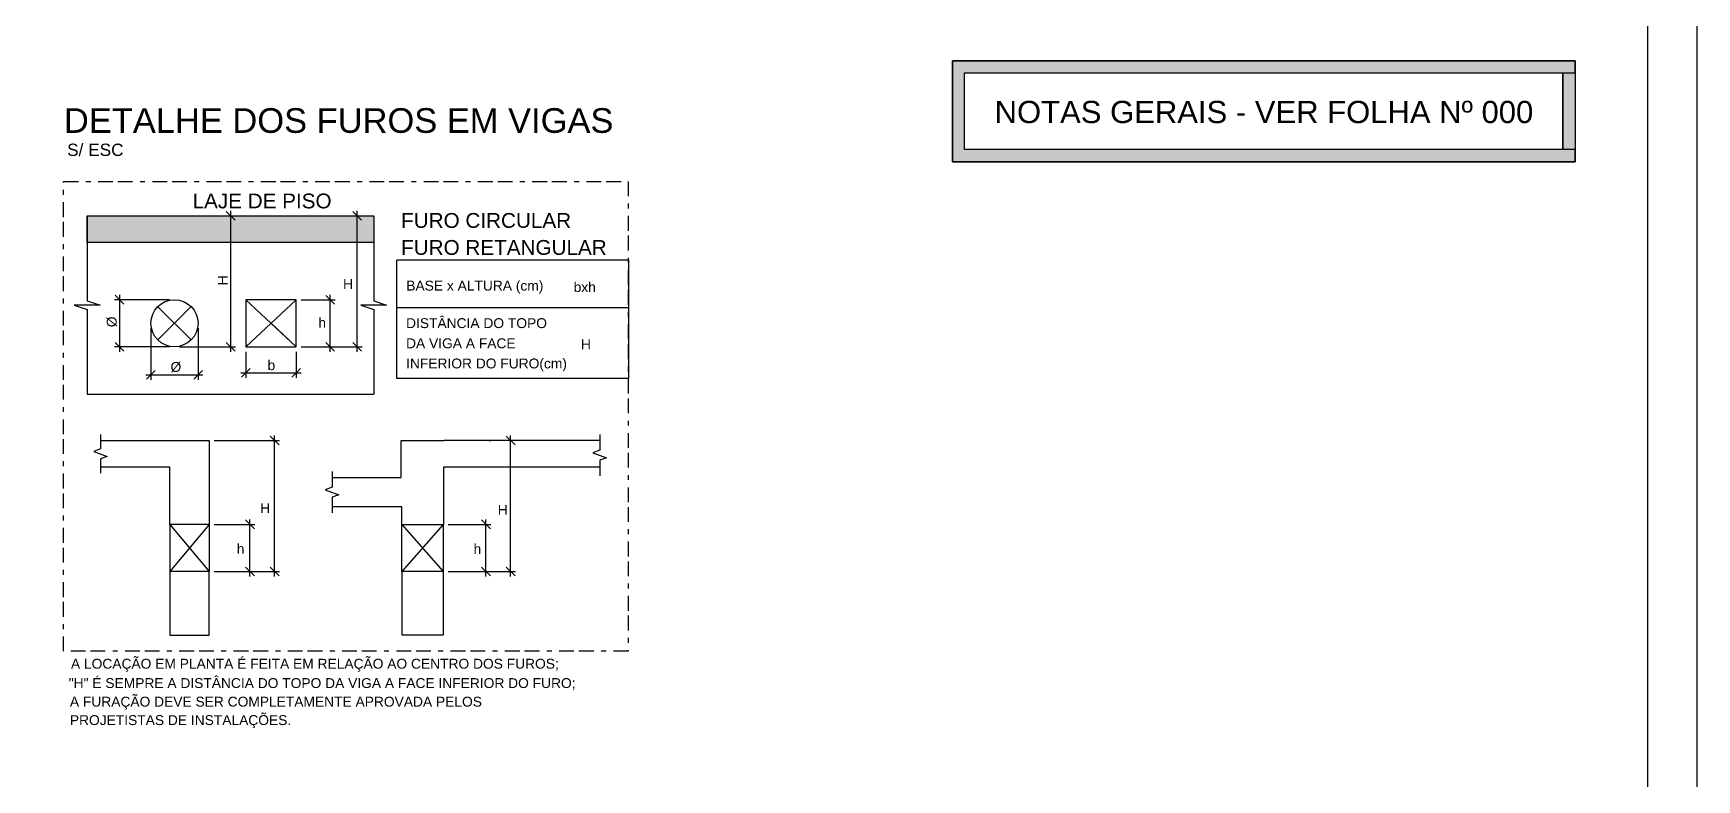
# Model space of a CAD drawing. Extents: x 0 to 119, y 0 to 84.
# Drawn here: x 85.18 to 118.9, y 39.55 to 54.67 of the extents above; entities that cross this region are included whole.
import ezdxf

# ---------------------------------------------------------------- set-up
doc = ezdxf.new("R2010")
doc.units = 0
doc.linetypes.add('ESTILO_TQS_0003', pattern=[0.92, 0.3, -0.15, 0.02, -0.15, 0.3])
for name, color, linetype in [('1', 1, 'CONTINUOUS'), ('2', 2, 'CONTINUOUS'), ('3', 3, 'CONTINUOUS'), ('4', 4, 'CONTINUOUS'), ('5', 5, 'CONTINUOUS'), ('7', 7, 'CONTINUOUS'), ('8', 8, 'CONTINUOUS')]:
    doc.layers.add(name, color=color, linetype=linetype)
doc.styles.add('TQS_ARIAL', font='arial.ttf')

msp = doc.modelspace()

# ---------------------------------------------------------------- linework, layer by layer
at = {"layer": '1', "linetype": 'CONTINUOUS'}
for p, q in [((88.21033, 50.97222), (89.284598, 50.97222)), ((89.272986, 50.883832), (89.096209, 51.060608)), ((89.184598, 48.218887), (89.184598, 51.07222)), ((90.824149, 50.971556), (91.8491, 50.971556)), ((91.837488, 50.883168), (91.660711, 51.059944)), ((91.7491, 48.218223), (91.7491, 51.071556)), ((97.254494, 50.076352), (92.550814, 50.076352)), ((92.550814, 47.680387), (92.550814, 50.076352)), ((97.254494, 47.680387), (97.254494, 50.076352)), ((87.945395, 49.273905), (86.832802, 49.273905)), ((86.844414, 49.362294), (87.02119, 49.185517)), ((86.932802, 49.373905), (86.932802, 48.218887)), ((90.614291, 49.273242), (91.301505, 49.273242)), ((90.614291, 49.273242), (91.301505, 49.273242)), ((91.289894, 49.184853), (91.113117, 49.36163)), ((91.201505, 48.218223), (91.201505, 49.373242)), ((87.710242, 48.461244), (88.381876, 49.132877)), ((87.710242, 49.131549), (88.381876, 48.459916)), ((97.254494, 49.110516), (92.550814, 49.110516)), ((87.567886, 48.696396), (87.567886, 47.651096)), ((88.522904, 48.696396), (88.522904, 47.651096)), ((87.945395, 48.318887), (86.832802, 48.318887)), ((86.844414, 48.407276), (87.02119, 48.230499)), ((88.145395, 48.318887), (89.284598, 48.318887)), ((89.272986, 48.230499), (89.096209, 48.407276)), ((89.49227, 48.218223), (89.49227, 47.690637)), ((90.514291, 48.218223), (90.514291, 47.690637)), ((90.614291, 48.318223), (91.8491, 48.318243)), ((91.289894, 48.229835), (91.113117, 48.406612)), ((91.837488, 48.229855), (91.660711, 48.406631)), ((89.403881, 47.702249), (89.580658, 47.879026)), ((90.425903, 47.702249), (90.60268, 47.879026)), ((87.467886, 47.751096), (88.622904, 47.751096)), ((87.479498, 47.662708), (87.656274, 47.839485)), ((88.434516, 47.662708), (88.611292, 47.839485)), ((89.39227, 47.790637), (90.614291, 47.790637)), ((97.254494, 47.680387), (92.550814, 47.680387)), ((86.545886, 46.540069), (86.545886, 46.249111)), ((96.664764, 46.540069), (96.664764, 46.2228)), ((86.545886, 46.249111), (86.408512, 46.199111)), ((86.408512, 46.199111), (86.68326, 46.099111)), ((88.848508, 46.420069), (90.176257, 46.420069)), ((90.164645, 46.331681), (89.987868, 46.508457)), ((90.076257, 43.666736), (90.076257, 46.520069)), ((94.418513, 46.420069), (94.459531, 46.420069)), ((94.947919, 46.331681), (94.771142, 46.508457)), ((94.859531, 43.666736), (94.859531, 46.520069)), ((96.664764, 46.2228), (96.52739, 46.1728)), ((86.68326, 46.099111), (86.545886, 46.049111)), ((86.545886, 46.049111), (86.545886, 45.758154)), ((96.52739, 46.1728), (96.802138, 46.0728)), ((96.802138, 46.0728), (96.664764, 46.0228)), ((96.664764, 46.0228), (96.664764, 45.70553)), ((91.239497, 45.78985), (91.239497, 45.47258)), ((91.239497, 45.47258), (91.102123, 45.42258)), ((91.102123, 45.42258), (91.376871, 45.32258)), ((91.376871, 45.32258), (91.239497, 45.27258)), ((91.239497, 45.27258), (91.239497, 44.955311)), ((87.948508, 44.721755), (87.948508, 43.766736)), ((87.948508, 44.721755), (88.748508, 43.766736)), ((88.748508, 44.721755), (87.948508, 43.766736)), ((88.748508, 44.721755), (88.748508, 43.766736)), ((88.848508, 44.721755), (89.676257, 44.721755)), ((88.848508, 44.721755), (89.676257, 44.721755)), ((89.664645, 44.633366), (89.487868, 44.810143)), ((89.664645, 44.633366), (89.487868, 44.810143)), ((89.576257, 43.666736), (89.576257, 44.821755)), ((92.654756, 44.721755), (93.49378, 43.766736)), ((93.49378, 44.721755), (92.654756, 43.766736)), ((92.654756, 43.766736), (92.654756, 44.721755)), ((93.49378, 44.721755), (93.49378, 43.766736)), ((93.59378, 44.721755), (94.459531, 44.721755)), ((93.59378, 44.721755), (94.459531, 44.721755)), ((94.447919, 44.633366), (94.271142, 44.810143)), ((94.447919, 44.633366), (94.271142, 44.810143)), ((94.359531, 43.666736), (94.359531, 44.821755)), ((89.664645, 43.678348), (89.487868, 43.855125)), ((90.164645, 43.678348), (89.987868, 43.855125)), ((94.447919, 43.678348), (94.271142, 43.855125)), ((94.947919, 43.678348), (94.771142, 43.855125)), ((88.848508, 43.766736), (90.176257, 43.766736)), ((93.59378, 43.766736), (94.959531, 43.766736))]:
    msp.add_line(p, q, dxfattribs=at)
for points in [[(44.900085, 84.100046), (63.400085, 84.100046), (63.400085, 83.100046), (63.400085, 84.100046), (81.900085, 84.100046), (81.900085, 83.100046), (81.900085, 84.100046), (100.400085, 84.100046), (100.400085, 83.100046), (100.400085, 84.100046), (118.900085, 84.100046), (118.900085, 59.400046), (117.900085, 59.400046), (118.900085, 59.400046), (118.900085, 29.700046)], [(103.811942, 54.115483), (103.811942, 52.067957), (116.432923, 52.067957), (116.432923, 52.316097), (104.060024, 52.316097), (104.060024, 53.867402), (116.432923, 53.867402), (116.432923, 54.115483), (103.811942, 54.115483)], [(116.184842, 53.867402), (116.432923, 53.867402), (116.432923, 52.316097), (116.184842, 52.316097), (116.184842, 53.867402)], [(86.27561, 50.971556), (86.27561, 49.25305), (86.537861, 49.165634), (86.01336, 49.165634), (86.27561, 49.078217), (86.27561, 47.359711)], [(92.083243, 50.971556), (92.083243, 49.25305), (92.345493, 49.165634), (91.820992, 49.165634), (92.083243, 49.078217), (92.083243, 47.359711)], [(89.49227, 49.273242), (90.514291, 48.318223), (90.003281, 48.795732), (90.514291, 49.273242), (89.49227, 48.318223)]]:
    msp.add_lwpolyline(points, dxfattribs=at)
for points in [[(116.432923, 54.115483), (103.811942, 54.115483), (104.060024, 53.867402)], [(104.060024, 53.867402), (103.811942, 54.115483), (104.060024, 52.316097)], [(103.811942, 54.115483), (103.811942, 52.067957), (104.060024, 52.316097)], [(116.432923, 53.867402), (116.432923, 54.115483), (104.060024, 53.867402)], [(116.184842, 53.867402), (116.432923, 53.867402), (116.432923, 52.316097)], [(116.184842, 53.867402), (116.432923, 52.316097), (116.184842, 52.316097)], [(116.184842, 53.867402), (116.184842, 52.316097), (116.184842, 53.867402)], [(104.060024, 52.316097), (103.811942, 52.067957), (116.432923, 52.067957)], [(116.432923, 52.067957), (116.432923, 52.316097), (104.060024, 52.316097)]]:
    msp.add_solid(points, dxfattribs=at)
at = {"layer": '2', "linetype": 'CONTINUOUS'}
for p, q in [((88.11033, 50.97222), (88.11033, 50.97222)), ((90.724149, 50.971556), (90.724149, 50.971556)), ((88.045395, 49.273905), (88.045395, 49.273905)), ((90.514291, 49.273242), (90.514291, 49.273242)), ((90.514291, 49.273242), (90.514291, 49.273242)), ((87.567886, 48.796396), (87.567886, 48.796396)), ((88.522904, 48.796396), (88.522904, 48.796396)), ((88.045395, 48.318887), (88.045395, 48.318887)), ((88.045395, 48.318887), (88.045395, 48.318887)), ((89.49227, 48.318223), (89.49227, 48.318223)), ((90.514291, 48.318223), (90.514291, 48.318223)), ((90.514291, 48.318223), (90.514291, 48.318223)), ((88.748508, 46.420069), (88.748508, 46.420069)), ((94.318513, 46.420069), (94.318513, 46.420069)), ((88.748508, 44.721755), (88.748508, 44.721755)), ((88.748508, 44.721755), (88.748508, 44.721755)), ((93.49378, 44.721755), (93.49378, 44.721755)), ((93.49378, 44.721755), (93.49378, 44.721755)), ((88.748508, 43.766736), (88.748508, 43.766736)), ((93.49378, 43.766736), (93.49378, 43.766736))]:
    msp.add_line(p, q, dxfattribs=at)
for points in [[(103.811942, 54.115483), (116.432923, 54.115483), (116.432923, 52.067957), (103.811942, 52.067957), (103.811942, 54.115483)], [(103.811942, 54.115483), (116.432923, 54.115483), (116.432923, 52.067957), (103.811942, 52.067957), (103.811942, 54.115483)], [(104.060024, 53.867402), (116.184842, 53.867402), (116.184842, 52.316039), (104.060024, 52.316039), (104.060024, 53.867402)]]:
    msp.add_lwpolyline(points, dxfattribs=at)
at = {"layer": '2', "linetype": 'ESTILO_TQS_0003'}
msp.add_lwpolyline([(85.797096, 51.671631), (97.243158, 51.671631), (97.243158, 42.149122), (85.797096, 42.149122), (85.797096, 51.671631)], dxfattribs=at)
at = {"layer": '3', "linetype": 'CONTINUOUS'}
for p, q in [((86.27561, 47.359711), (92.083243, 47.359711)), ((86.545886, 46.420069), (88.748508, 46.420069)), ((88.748508, 46.420069), (88.748508, 44.721755)), ((92.639497, 45.66985), (92.639497, 46.420069)), ((92.639497, 46.420069), (93.507958, 46.420069)), ((96.664764, 46.420069), (93.507958, 46.420069)), ((87.948508, 45.878154), (86.548508, 45.878154)), ((87.948508, 44.721755), (87.948508, 45.878154)), ((96.652623, 45.878154), (93.495812, 45.878154)), ((93.495812, 45.878154), (93.495812, 44.721755)), ((91.239497, 45.66985), (92.639497, 45.66985)), ((92.654756, 45.075311), (91.239497, 45.075311)), ((92.654756, 44.721755), (92.654756, 45.075311)), ((88.748508, 44.721755), (87.948508, 44.721755)), ((92.654756, 44.721755), (93.49378, 44.721755)), ((87.948508, 43.766736), (87.948508, 42.47933)), ((88.748508, 43.766736), (87.948508, 43.766736)), ((88.748508, 42.47933), (88.748508, 43.766736)), ((92.654756, 43.766736), (92.654756, 42.47933)), ((93.49378, 43.766736), (92.654756, 43.766736)), ((93.49378, 43.766736), (93.49378, 42.47933)), ((87.948508, 42.47933), (88.748508, 42.47933)), ((93.49378, 42.47933), (92.654756, 42.47933))]:
    msp.add_line(p, q, dxfattribs=at)
for points in [[(86.27561, 50.971556), (92.083243, 50.971556), (92.083243, 50.429641), (86.27561, 50.429641), (86.27561, 50.971556)], [(89.49227, 49.273242), (89.49227, 48.318223), (90.514291, 48.318223), (90.514291, 49.273242), (89.49227, 49.273242)]]:
    msp.add_lwpolyline(points, dxfattribs=at)
msp.add_circle((88.045395, 48.796396), 0.477509, dxfattribs=at)
at = {"layer": '7', "linetype": 'CONTINUOUS'}
msp.add_line((117.900085, 83.100046), (117.900085, 1.000046), dxfattribs=at)
at = {"layer": '8', "linetype": 'CONTINUOUS'}
msp.add_lwpolyline([(86.27561, 50.971556), (92.083243, 50.971556), (92.083243, 50.429641), (86.27561, 50.429641), (86.27561, 50.971556)], dxfattribs=at)
for points in [[(86.27561, 50.971556), (92.083243, 50.971556), (92.083243, 50.429641)], [(86.27561, 50.971556), (92.083243, 50.429641), (86.27561, 50.429641)], [(86.27561, 50.971556), (86.27561, 50.429641), (86.27561, 50.971556)]]:
    msp.add_solid(points, dxfattribs=at)

# ---------------------------------------------------------------- texts
at = {"layer": '2', "linetype": 'CONTINUOUS', "style": 'TQS_ARIAL'}
for s, height, p in [('NOTAS GERAIS - VER FOLHA Nº 000', 0.45, (104.668979, 52.852438)), ('S/ ESC', 0.25, (85.869309, 52.185626)), ('LAJE DE PISO', 0.3, (88.4118, 51.124505)), ('H', 0.2, (91.462218, 49.492287)), ('BASE x ALTURA (cm)', 0.2, (92.74423, 49.458816)), ('h', 0.2, (90.962591, 48.706907)), ('DISTÂNCIA DO TOPO', 0.2, (92.739453, 48.69881)), ('DA VIGA A FACE ', 0.2, (92.739453, 48.289756)), ('Ø', 0.2, (87.965395, 47.811096)), ('b', 0.2, (89.931996, 47.846778)), ('INFERIOR DO FURO(cm)', 0.2, (92.74119, 47.88146)), ('H', 0.2, (89.781922, 44.949805)), ('H', 0.2, (94.597403, 44.914888)), ('h', 0.2, (89.307836, 44.124944)), ('h', 0.2, (94.107797, 44.123577)), (' A LOCAÇÃO EM PLANTA É FEITA EM RELAÇÃO AO CENTRO DOS FUROS;', 0.2, (85.869757, 41.797427)), (' "H" É SEMPRE A DISTÂNCIA DO TOPO DA VIGA A FACE INFERIOR DO FURO;', 0.2, (85.82507, 41.40522)), (' A FURAÇÃO DEVE SER COMPLETAMENTE APROVADA PELOS', 0.2, (85.848199, 41.02868)), ('  PROJETISTAS DE INSTALAÇÕES.', 0.2, (85.770116, 40.654953))]:
    msp.add_text(s, height=height, dxfattribs=at).set_placement(p)
for s, p in [('H', (89.124598, 49.565554)), ('Ø', (86.872802, 48.716396))]:
    msp.add_text(s, height=0.2, rotation=90, dxfattribs=at).set_placement(p)
at = {"layer": '4', "linetype": 'CONTINUOUS', "style": 'TQS_ARIAL'}
for s, p in [('bxh', (96.135746, 49.428736)), ('H', (96.284698, 48.269552))]:
    msp.add_text(s, height=0.2, dxfattribs=at).set_placement(p)
at = {"layer": '5', "linetype": 'CONTINUOUS', "style": 'TQS_ARIAL'}
for s, height, p in [('DETALHE DOS FUROS EM VIGAS', 0.5, (85.804534, 52.654683)), ('FURO CIRCULAR', 0.3, (92.638879, 50.729999)), ('FURO RETANGULAR', 0.3, (92.638879, 50.182623))]:
    msp.add_text(s, height=height, dxfattribs=at).set_placement(p)

doc.saveas('drawing.dxf')
